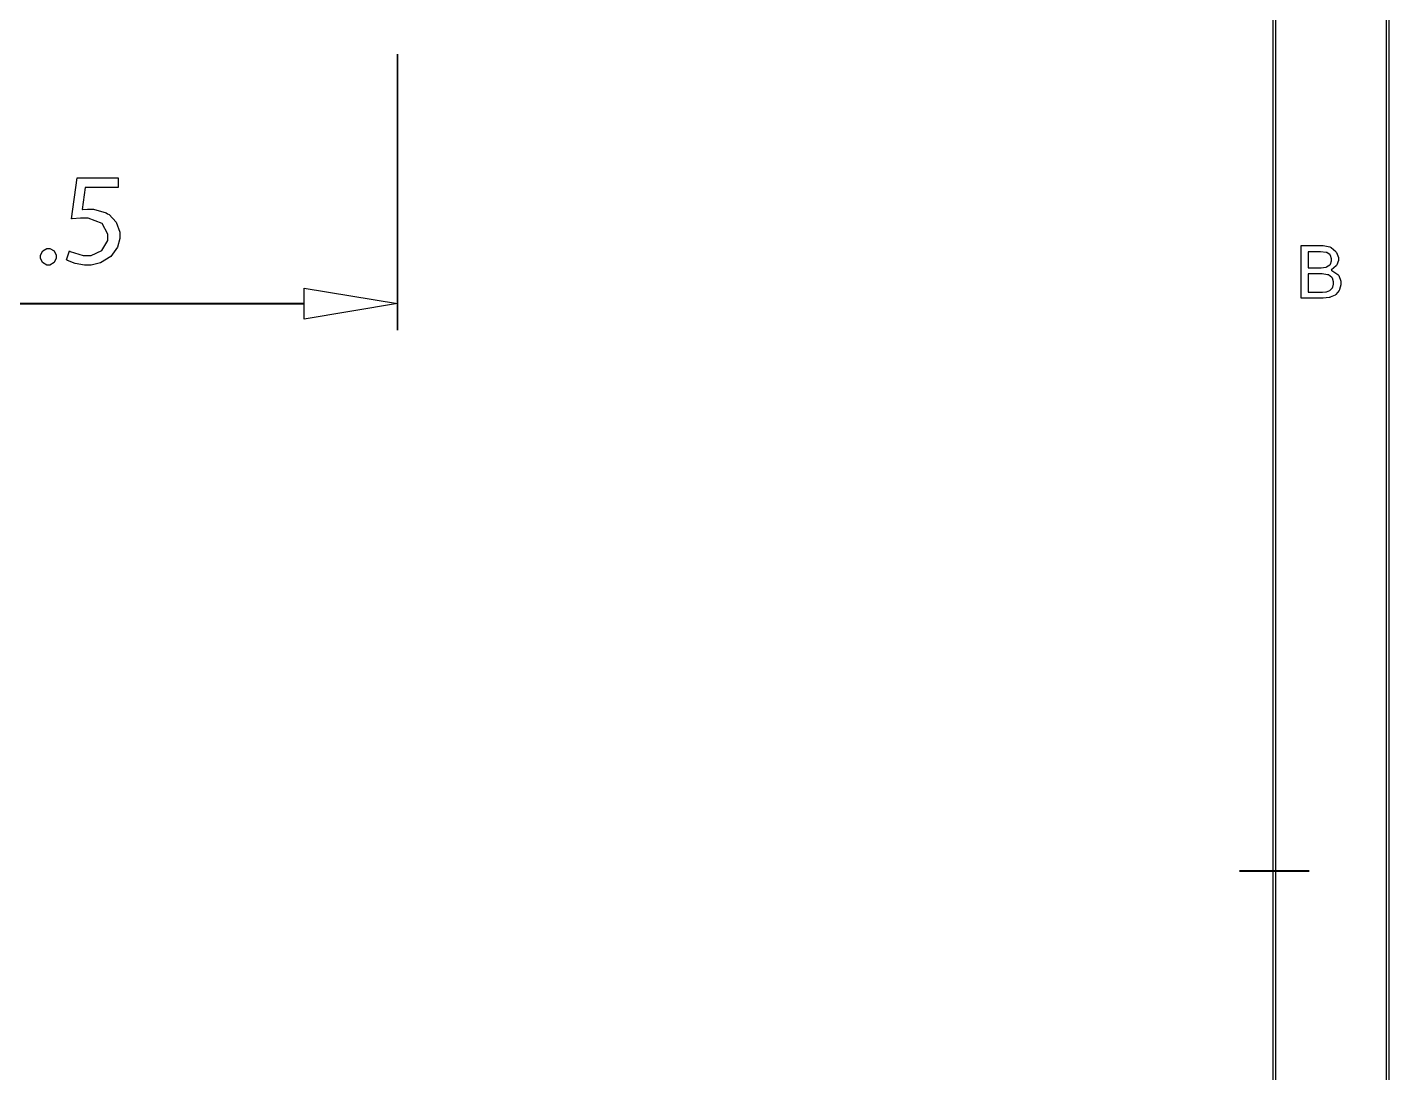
# Model space of a CAD drawing. Extents: x 0.54 to 10.46, y 0.74 to 7.76.
# Drawn here: x 8.456 to 10.465, y 2.281 to 3.823 of the extents above; entities that cross this region are included whole.
import ezdxf

# ---------------------------------------------------------------- set-up
doc = ezdxf.new("R2010")
doc.units = 0
doc.layers.get('0').update_dxf_attribs({"linetype": 'CONTINUOUS'})

msp = doc.modelspace()

# ---------------------------------------------------------------- linework, layer by layer
at = {"color": 0}
for points in [[(10.4631, 0.73899), (0.53689, 0.73899), (0.53646, 0.73899), (0.53516, 0.74029), (0.53516, 0.74072), (0.53516, 7.75928), (0.53516, 7.75971), (0.53646, 7.76101), (0.53689, 7.76101), (10.4631, 7.76101), (10.4635, 7.76101), (10.4648, 7.75971), (10.4648, 7.75928), (10.4648, 0.74072), (10.4648, 0.74029), (10.4635, 0.73899), (10.4631, 0.73899)], [(0.53863, 0.74246), (10.4614, 0.74246), (10.4614, 7.75754), (0.53863, 7.75754), (0.53863, 0.74246)], [(10.296, 0.90609), (0.87115, 0.90609), (0.87071, 0.90609), (0.86941, 0.90739), (0.86941, 0.90782), (0.86941, 7.59218), (0.86941, 7.59261), (0.87071, 7.59392), (0.87115, 7.59392), (10.296, 7.59392), (10.2964, 7.59392), (10.2977, 7.59261), (10.2977, 7.59218), (10.2977, 0.90782), (10.2977, 0.90739), (10.2964, 0.90609), (10.296, 0.90609)], [(0.87289, 0.90956), (10.2943, 0.90956), (10.2943, 7.59044), (0.87289, 7.59044), (0.87289, 0.90956)], [(10.3354, 3.42361), (10.3354, 3.50142), (10.3646, 3.50142), (10.3682, 3.50142), (10.378, 3.49951), (10.3789, 3.49908), (10.3798, 3.49869), (10.3868, 3.49262), (10.3874, 3.49181), (10.3879, 3.491), (10.3904, 3.48389), (10.3904, 3.4815), (10.3904, 3.47917), (10.3881, 3.47287), (10.3877, 3.47211), (10.3872, 3.4714), (10.3804, 3.4655), (10.3796, 3.465), (10.3807, 3.46468), (10.3898, 3.45882), (10.3904, 3.45796), (10.391, 3.45714), (10.3942, 3.44894), (10.3942, 3.44618), (10.3942, 3.44362), (10.3923, 3.43679), (10.3919, 3.43599), (10.3915, 3.43522), (10.3867, 3.42919), (10.3862, 3.42876), (10.3856, 3.42833), (10.3785, 3.42512), (10.3777, 3.42492), (10.3768, 3.42469), (10.368, 3.42361), (10.3651, 3.42361), (10.3354, 3.42361)], [(10.3457, 3.46875), (10.3625, 3.46875), (10.365, 3.46875), (10.3718, 3.46951), (10.3723, 3.46963), (10.373, 3.46983), (10.3779, 3.4731), (10.3783, 3.47353), (10.3786, 3.47401), (10.3803, 3.47874), (10.3803, 3.48031), (10.3803, 3.48204), (10.3787, 3.4866), (10.3784, 3.48708), (10.3781, 3.48762), (10.3736, 3.491), (10.3731, 3.49115), (10.3725, 3.49137), (10.364, 3.49224), (10.3613, 3.49224), (10.3457, 3.49224), (10.3457, 3.46875)], [(10.3457, 3.43278), (10.3651, 3.43278), (10.3668, 3.43278), (10.3717, 3.43311), (10.3721, 3.43317), (10.3727, 3.43326), (10.3776, 3.43506), (10.378, 3.43528), (10.3784, 3.43554), (10.3817, 3.43918), (10.3819, 3.43961), (10.3822, 3.44011), (10.3835, 3.44467), (10.3835, 3.44618), (10.3835, 3.44808), (10.3816, 3.45324), (10.3813, 3.45372), (10.3809, 3.45426), (10.3758, 3.45801), (10.3751, 3.45822), (10.3744, 3.45844), (10.3664, 3.45953), (10.3637, 3.45953), (10.3457, 3.45953), (10.3457, 3.43278)], [(10.3461, 2.57824), (10.2458, 2.57824), (10.2457, 2.57824), (10.2452, 2.57878), (10.2452, 2.57894), (10.2452, 2.57915), (10.2457, 2.57964), (10.2458, 2.57964), (10.3461, 2.57964), (10.3463, 2.57964), (10.3468, 2.57915), (10.3468, 2.57894), (10.3468, 2.57878), (10.3463, 2.57824), (10.3461, 2.57824)]]:
    msp.add_lwpolyline(points, close=True, dxfattribs=at)
at = {"color": 9, "const_width": 0.00278}
for points in [[(9.00228, 3.78413), (9.00228, 3.37651)], [(8.00678, 3.41585), (8.86458, 3.41585)]]:
    msp.add_lwpolyline(points, dxfattribs=at)
at = {"color": 9}
for points in [[(8.58996, 3.58697), (8.54167, 3.58697), (8.53683, 3.55447), (8.53754, 3.55458), (8.54471, 3.55524), (8.54715, 3.55524), (8.55393, 3.55524), (8.57243, 3.54964), (8.57437, 3.54844), (8.57682, 3.54704), (8.58713, 3.53608), (8.5925, 3.521), (8.5925, 3.51594), (8.5925, 3.51167), (8.58897, 3.49881), (8.57921, 3.48508), (8.56429, 3.47601), (8.55013, 3.47271), (8.54542, 3.47271), (8.54069, 3.47271), (8.52669, 3.47515), (8.51535, 3.47954), (8.51389, 3.48053), (8.51812, 3.49354), (8.51942, 3.49278), (8.53874, 3.48654), (8.54519, 3.48654), (8.5504, 3.48654), (8.56619, 3.49393), (8.57514, 3.509), (8.57514, 3.514), (8.57508, 3.51812), (8.56635, 3.53413), (8.54568, 3.54199), (8.53879, 3.54199), (8.5344, 3.54199), (8.5224, 3.54081), (8.52126, 3.54064), (8.52946, 3.60135), (8.58996, 3.60135), (8.58996, 3.58697)], [(8.47553, 3.48497), (8.47553, 3.48719), (8.47879, 3.49388), (8.48514, 3.49729), (8.48725, 3.49729), (8.48931, 3.49729), (8.4955, 3.49388), (8.49869, 3.48719), (8.49869, 3.48497), (8.49869, 3.48281), (8.49556, 3.47624), (8.48915, 3.47271), (8.48703, 3.47271), (8.48492, 3.47271), (8.47874, 3.47624), (8.47553, 3.48281), (8.47553, 3.48497)], [(8.86453, 3.43881), (9.00228, 3.41585), (8.86453, 3.3929), (8.86453, 3.43881)]]:
    msp.add_lwpolyline(points, close=True, dxfattribs=at)
at = {"color": 0, "const_width": 0.00278}
msp.add_lwpolyline([(9.00228, 3.41585), (9.00228, 3.41585)], close=True, dxfattribs=at)

doc.saveas('drawing.dxf')
